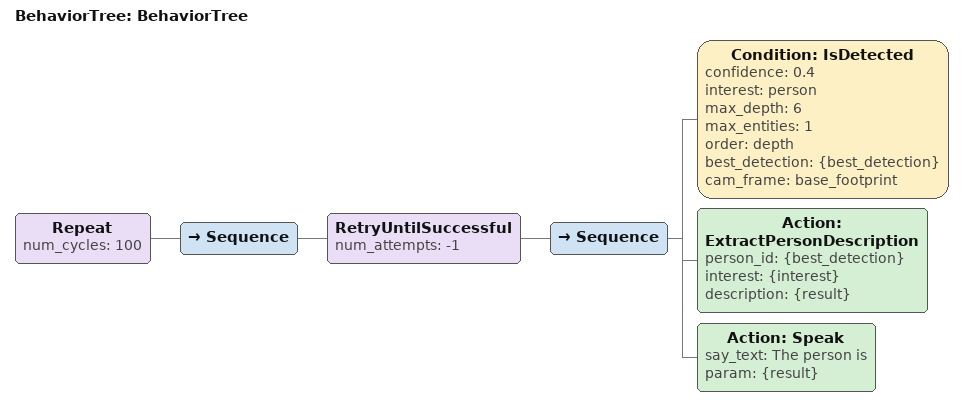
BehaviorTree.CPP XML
<?xml version="1.0"?>
<root main_tree_to_execute="BehaviorTree">
    <BehaviorTree ID="BehaviorTree">
        <Repeat num_cycles="100">
            <Sequence>
                <RetryUntilSuccessful num_attempts="-1">
                    <Sequence>
                        <Condition ID="IsDetected" confidence="0.4"
                                                interest="person"
                                                max_depth="6"
                                                max_entities="1"
                                                order="depth"
                                                best_detection="{best_detection}"
                                                cam_frame="base_footprint"/>
                        <Action ID="ExtractPersonDescription" person_id="{best_detection}" interest="{interest}" description="{result}"/>
                        <Action ID="Speak" say_text="The person is " param="{result}"/>
                    </Sequence>
                </RetryUntilSuccessful>
            </Sequence>
        </Repeat>
    </BehaviorTree>
</root>
